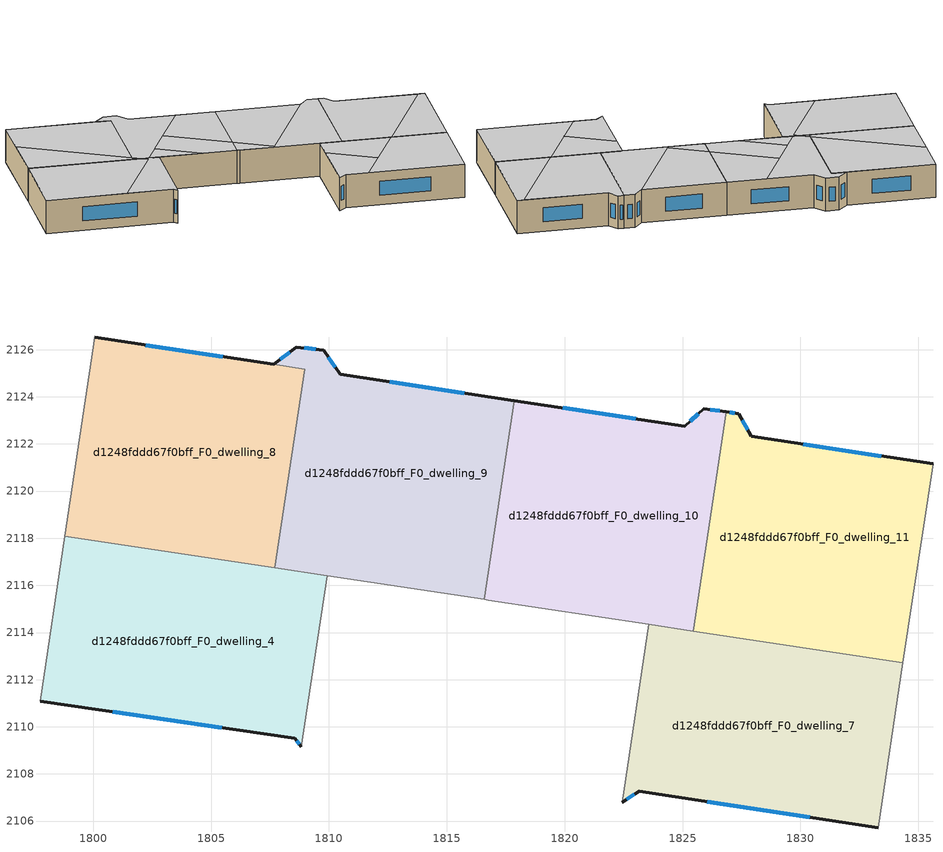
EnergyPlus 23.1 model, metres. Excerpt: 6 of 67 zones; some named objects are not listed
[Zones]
d1248fddd67f0bff_F0_dwelling_10
 floor ground (EU_floor_Construction): 1826.85,2123.36 1825.45,2114.06 1816.58,2115.4 1817.85,2123.84 1825.09,2122.75 1825.91,2123.49 z0
 wall outside (EU_wall_Construction): 1826.85,2123.36 1825.91,2123.49 1825.09,2122.75 1817.85,2123.84 z0:3
 wall to d1248fddd67f0bff_F0_dwelling_11 (EU_wall_Construction): 1825.45,2114.06 1826.85,2123.36 z0:3
 wall to d1248fddd67f0bff_F0_dwelling_9 (EU_wall_Construction): 1817.85,2123.84 1816.58,2115.4 z0:3
 wall to d1248fddd67f0bff_F0_dwelling_6 (EU_wall_Construction): 1816.77,2115.37 1823.58,2114.35 z0:3
 wall to d1248fddd67f0bff_F0_dwelling_7 (EU_wall_Construction): 1823.58,2114.35 1825.45,2114.06 z0:3
 wall to d1248fddd67f0bff_F0_dwelling_5 (EU_wall_Construction): 1816.58,2115.4 1816.77,2115.37 z0:3
 window (EU_Window_Construction): 1823.02,2123.06 1819.92,2123.53 / 1825.67,2123.28 1825.32,2122.96 / 1826.58,2123.4 1826.18,2123.45 z0.86:2.14
 ceiling to d1248fddd67f0bff_F1_dwelling_2 (EU_floor_Construction): 1819.79,2115.12 1825.07,2122.75 1817.85,2123.84 1816.85,2117.15 z3
 ceiling to d1248fddd67f0bff_F1_dwelling_6 (EU_floor_Construction): 1825.45,2114.06 1826.85,2123.36 1825.91,2123.49 1825.09,2122.75 1825.07,2122.75 1819.67,2114.94 z3
 ceiling to d1248fddd67f0bff_F1_dwelling_4 (EU_floor_Construction): 1819.67,2114.94 1819.79,2115.12 1816.85,2117.15 1816.58,2115.4 z3
d1248fddd67f0bff_F0_dwelling_11
 floor ground (EU_floor_Construction): 1835.63,2121.16 1834.35,2112.72 1825.45,2114.06 1826.85,2123.36 1827.38,2123.29 1827.92,2122.32 z0
 wall outside (EU_wall_Construction): 1835.63,2121.16 1827.92,2122.32 1827.38,2123.29 1826.85,2123.36 z0:3
 wall adiabatic (EU_wall_Construction): 1834.35,2112.72 1835.63,2121.16 z0:3
 wall to d1248fddd67f0bff_F0_dwelling_7 (EU_wall_Construction): 1825.45,2114.06 1834.35,2112.72 z0:3
 window (EU_Window_Construction): 1827.23,2123.31 1827,2123.34 / 1827.76,2122.6 1827.53,2123.01 / 1833.43,2121.49 1830.12,2121.99 z0.86:2.14
 ceiling to d1248fddd67f0bff_F1_dwelling_6 (EU_floor_Construction): 1829.62,2113.43 1835.03,2121.25 1827.92,2122.32 1827.38,2123.29 1826.85,2123.36 1825.45,2114.06 z3
 ceiling to d1248fddd67f0bff_F1_dwelling_9 (EU_floor_Construction): 1834.35,2112.72 1835.63,2121.16 1835.03,2121.25 1829.62,2113.43 z3
d1248fddd67f0bff_F0_dwelling_4
 floor ground (EU_floor_Construction): 1809.92,2116.41 1808.83,2109.15 1808.54,2109.51 1797.74,2111.08 1798.8,2118.09 z0
 wall outside (EU_wall_Construction): 1797.74,2111.08 1808.54,2109.51 1808.83,2109.15 z0:3
 wall adiabatic (EU_wall_Construction): 1798.8,2118.09 1797.74,2111.08 z0:3
 wall to d1248fddd67f0bff_F0_dwelling_5 (EU_wall_Construction): 1808.83,2109.15 1809.92,2116.41 z0:3
 wall to d1248fddd67f0bff_F0_dwelling_8 (EU_wall_Construction): 1807.7,2116.74 1798.8,2118.09 z0:3
 wall to d1248fddd67f0bff_F0_dwelling_9 (EU_wall_Construction): 1809.92,2116.41 1807.7,2116.74 z0:3
 window (EU_Window_Construction): 1800.83,2110.63 1805.46,2109.96 / 1808.62,2109.4 1808.74,2109.25 z0.86:2.14
 ceiling to d1248fddd67f0bff_F1_dwelling_1 (EU_floor_Construction): 1804.6,2110.08 1808.92,2116.33 1808.5,2116.62 1798.8,2118.09 1797.74,2111.08 z3
 ceiling to d1248fddd67f0bff_F1_dwelling_3 (EU_floor_Construction): 1808.83,2109.15 1809.92,2116.41 1809.06,2116.54 1804.6,2110.08 1808.54,2109.51 z3
 ceiling to d1248fddd67f0bff_F1_dwelling_0 (EU_floor_Construction): 1808.92,2116.33 1809.06,2116.54 1808.5,2116.62 z3
d1248fddd67f0bff_F0_dwelling_7
 floor ground (EU_floor_Construction): 1834.35,2112.72 1833.3,2105.72 1823.16,2107.27 1822.44,2106.79 1823.58,2114.34 z0
 wall outside (EU_wall_Construction): 1822.44,2106.79 1823.16,2107.27 1833.3,2105.72 z0:3
 wall adiabatic (EU_wall_Construction): 1833.3,2105.72 1834.35,2112.72 z0:3
 wall to d1248fddd67f0bff_F0_dwelling_6 (EU_wall_Construction): 1823.58,2114.34 1822.44,2106.79 z0:3
 window (EU_Window_Construction): 1826.06,2106.83 1830.4,2106.16 / 1822.64,2106.93 1822.95,2107.13 z0.86:2.14
 ceiling to d1248fddd67f0bff_F1_dwelling_9 (EU_floor_Construction): 1833.3,2105.72 1834.35,2112.72 1829.62,2113.43 1825.15,2106.96 z3
 ceiling to d1248fddd67f0bff_F1_dwelling_6 (EU_floor_Construction): 1827.03,2109.68 1829.62,2113.43 1823.58,2114.34 1823.27,2112.29 z3
 ceiling to d1248fddd67f0bff_F1_dwelling_7 (EU_floor_Construction): 1825.15,2106.96 1827.03,2109.68 1823.27,2112.29 1822.44,2106.79 1823.16,2107.27 z3
d1248fddd67f0bff_F0_dwelling_8
 floor ground (EU_floor_Construction): 1808.97,2125.18 1807.7,2116.74 1798.8,2118.09 1800.07,2126.53 z0
 wall outside (EU_wall_Construction): 1807.65,2125.38 1800.07,2126.53 z0:3
 wall to d1248fddd67f0bff_F0_dwelling_9 (EU_wall_Construction): 1807.7,2116.74 1808.97,2125.18 1807.65,2125.38 z0:3
 wall adiabatic (EU_wall_Construction): 1800.07,2126.53 1798.8,2118.09 z0:3
 window (EU_Window_Construction): 1805.48,2125.71 1802.24,2126.2 z0.86:2.14
 ceiling to d1248fddd67f0bff_F1_dwelling_0 (EU_floor_Construction): 1807.76,2117.14 1808.97,2125.18 1800.07,2126.53 1799.52,2122.84 z3
 ceiling to d1248fddd67f0bff_F1_dwelling_1 (EU_floor_Construction): 1807.7,2116.74 1807.76,2117.14 1799.52,2122.84 1798.8,2118.09 z3
d1248fddd67f0bff_F0_dwelling_9
 floor ground (EU_floor_Construction): 1817.85,2123.84 1816.58,2115.4 1807.7,2116.74 1808.97,2125.18 1807.65,2125.38 1808.61,2126.11 1809.78,2125.98 1810.47,2124.96 z0
 wall outside (EU_wall_Construction): 1817.85,2123.84 1810.47,2124.96 1809.78,2125.98 1808.61,2126.11 1807.65,2125.38 z0:3
 wall to d1248fddd67f0bff_F0_dwelling_5 (EU_wall_Construction): 1809.92,2116.41 1816.58,2115.4 z0:3
 window (EU_Window_Construction): 1808.34,2125.9 1807.92,2125.59 / 1809.45,2126.02 1808.95,2126.07 / 1810.27,2125.25 1809.98,2125.69 / 1815.75,2124.16 1812.58,2124.64 z0.86:2.14
 ceiling to d1248fddd67f0bff_F1_dwelling_4 (EU_floor_Construction): 1816.58,2115.4 1816.85,2117.15 1811.87,2120.59 1810.22,2118.21 1813.64,2115.85 z3
 ceiling to d1248fddd67f0bff_F1_dwelling_1 (EU_floor_Construction): 1808.5,2116.62 1807.76,2117.14 1807.7,2116.74 z3
 ceiling to d1248fddd67f0bff_F1_dwelling_2 (EU_floor_Construction): 1816.85,2117.15 1817.85,2123.84 1814.47,2124.35 1811.87,2120.59 z3
 ceiling to d1248fddd67f0bff_F1_dwelling_0 (EU_floor_Construction): 1809.06,2116.54 1814.47,2124.35 1810.47,2124.96 1809.78,2125.98 1808.61,2126.11 1807.65,2125.38 1808.97,2125.18 1807.76,2117.14 1808.5,2116.62 z3
 ceiling to d1248fddd67f0bff_F1_dwelling_3 (EU_floor_Construction): 1813.64,2115.85 1810.22,2118.21 1809.06,2116.54 z3
[Building]
EU S2 Campaign: North Axis=0; Terrain=City; Solar Distribution=FullExterior
[Site:Location]
Helsinki-Vantaa.AP: Latitude=60.317; Longitude=24.963; Time Zone=2; Elevation=54.6
[SizingPeriod:WeatherFileDays]
AnnualSizingPeriod: Begin Month=1; Begin Day of Month=1; End Month=12; End Day of Month=31; Day of Week for Start Day=Monday; Use Weather File Daylight Saving Period=No; Use Weather File Rain and Snow Indicators=No
[MATERIAL]
EU_InternalMass_Material: Roughness=MediumRough; Thickness=0.1; Conductivity=1; Density=1800; Specific Heat=900; Thermal Absorptance=0.9; Solar Absorptance=0.7; Visible Absorptance=0.7
[MATERIAL:NOMASS] Roughness=MediumRough; Thermal Absorptance=0.9; Solar Absorptance=0.7; Visible Absorptance=0.7
Name | Thermal Resistance
EU_wall_NoMass | 1.10183
EU_floor_NoMass | 1.70606
[WINDOWMATERIAL:SIMPLEGLAZINGSYSTEM]
EU_Window_SimpleGlazing: UFactor=3.11035; Solar Heat Gain Coefficient=0.8; Visible Transmittance=0.8
[CONSTRUCTION]
EU_wall_Construction: EU_wall_NoMass
EU_floor_Construction: EU_floor_NoMass
EU_Window_Construction: EU_Window_SimpleGlazing
EU_InternalMass_Construction: EU_InternalMass_Material
[ZONE] Type=1; Multiplier=1; Ceiling Height=autocalculate; Floor Area=autocalculate; Part of Total Floor Area=Yes
Name | Volume
d1248fddd67f0bff_F0_dwelling_10 | 232.916
d1248fddd67f0bff_F0_dwelling_11 | 232.897
d1248fddd67f0bff_F0_dwelling_4 | 238.315
d1248fddd67f0bff_F0_dwelling_7 | 231.683
d1248fddd67f0bff_F0_dwelling_8 | 230.446
d1248fddd67f0bff_F0_dwelling_9 | 235.315
[INTERNALMASS] Construction=EU_InternalMass_Construction
Name | Zone or ZoneList | Surface Area
d1248fddd67f0bff_F0_dwelling_4_EU_InternalMass | d1248fddd67f0bff_F0_dwelling_4 | 79.4381
d1248fddd67f0bff_F0_dwelling_7_EU_InternalMass | d1248fddd67f0bff_F0_dwelling_7 | 77.2281
d1248fddd67f0bff_F0_dwelling_8_EU_InternalMass | d1248fddd67f0bff_F0_dwelling_8 | 76.8287
d1248fddd67f0bff_F0_dwelling_9_EU_InternalMass | d1248fddd67f0bff_F0_dwelling_9 | 78.4416
d1248fddd67f0bff_F0_dwelling_10_EU_InternalMass | d1248fddd67f0bff_F0_dwelling_10 | 77.6391
d1248fddd67f0bff_F0_dwelling_11_EU_InternalMass | d1248fddd67f0bff_F0_dwelling_11 | 77.6324
[OTHEREQUIPMENT] Fuel Type=Electricity; Design Level Calculation Method=Watts/Area; Power per Zone Floor Area=1; Fraction Latent=0; Fraction Radiant=0; Fraction Lost=0; Carbon Dioxide Generation Rate=0; EndUse Subcategory=EU_Step8_InternalGains
Name | Zone or ZoneList or Space or SpaceList | Schedule
EU_Step8_InternalGain_d1248fddd67f0bff_F0_dwelling_4_f000 | d1248fddd67f0bff_F0_dwelling_4 | EU_Step8_GainSchedule_d1248fddd67f0bff_F0_dwelling_4_f000
EU_Step8_InternalGain_d1248fddd67f0bff_F0_dwelling_7_f000 | d1248fddd67f0bff_F0_dwelling_7 | EU_Step8_GainSchedule_d1248fddd67f0bff_F0_dwelling_7_f000
EU_Step8_InternalGain_d1248fddd67f0bff_F0_dwelling_8_f000 | d1248fddd67f0bff_F0_dwelling_8 | EU_Step8_GainSchedule_d1248fddd67f0bff_F0_dwelling_8_f000
EU_Step8_InternalGain_d1248fddd67f0bff_F0_dwelling_9_f000 | d1248fddd67f0bff_F0_dwelling_9 | EU_Step8_GainSchedule_d1248fddd67f0bff_F0_dwelling_9_f000
EU_Step8_InternalGain_d1248fddd67f0bff_F0_dwelling_10_f000 | d1248fddd67f0bff_F0_dwelling_10 | EU_Step8_GainSchedule_d1248fddd67f0bff_F0_dwelling_10_f000
EU_Step8_InternalGain_d1248fddd67f0bff_F0_dwelling_11_f000 | d1248fddd67f0bff_F0_dwelling_11 | EU_Step8_GainSchedule_d1248fddd67f0bff_F0_dwelling_11_f000
[ZONEVENTILATION:DESIGNFLOWRATE] Schedule=EU_AlwaysOn; Design Flow Rate Calculation Method=AirChanges/Hour; Air Changes per Hour=0.756316; Ventilation Type=Natural; Fan Pressure Rise=0; Fan Total Efficiency=1; Constant Term Coefficient=1; Temperature Term Coefficient=0; Velocity Term Coefficient=0; Velocity Squared Term Coefficient=0; Minimum Indoor Temperature=-100; Maximum Indoor Temperature=100; Delta Temperature=-100; Minimum Outdoor Temperature=-100; Maximum Outdoor Temperature=100; Maximum Wind Speed=40
Name | Zone or ZoneList or Space or SpaceList
EU_ConstantAir_d1248fddd67f0bff_F0_dwelling_4 | d1248fddd67f0bff_F0_dwelling_4
EU_ConstantAir_d1248fddd67f0bff_F0_dwelling_7 | d1248fddd67f0bff_F0_dwelling_7
EU_ConstantAir_d1248fddd67f0bff_F0_dwelling_8 | d1248fddd67f0bff_F0_dwelling_8
EU_ConstantAir_d1248fddd67f0bff_F0_dwelling_9 | d1248fddd67f0bff_F0_dwelling_9
EU_ConstantAir_d1248fddd67f0bff_F0_dwelling_10 | d1248fddd67f0bff_F0_dwelling_10
EU_ConstantAir_d1248fddd67f0bff_F0_dwelling_11 | d1248fddd67f0bff_F0_dwelling_11
[HVACTEMPLATE:ZONE:IDEALLOADSAIRSYSTEM] System Availability Schedule=EU_AlwaysOn; Maximum Heating Supply Air Temperature=50; Minimum Cooling Supply Air Temperature=13; Maximum Heating Supply Air Humidity Ratio=0.0156; Minimum Cooling Supply Air Humidity Ratio=0.0077; Heating Limit=NoLimit; Cooling Limit=NoLimit; Heating Availability Schedule=EU_AlwaysOn; Cooling Availability Schedule=EU_CoolingOff; Dehumidification Control Type=ConstantSensibleHeatRatio; Cooling Sensible Heat Ratio=0.7; Dehumidification Setpoint=60; Humidification Control Type=None; Humidification Setpoint=30; Outdoor Air Method=None; Outdoor Air Flow Rate per Person=0.00944; Outdoor Air Flow Rate per Zone Floor Area=0; Outdoor Air Flow Rate per Zone=0; Demand Controlled Ventilation Type=None; Outdoor Air Economizer Type=NoEconomizer; Heat Recovery Type=None; Sensible Heat Recovery Effectiveness=0.7; Latent Heat Recovery Effectiveness=0.65
Name | Template Thermostat
d1248fddd67f0bff_F0_dwelling_4 | EU_HeatOnly_d1248fddd67f0bff_F0_dwelling_4
d1248fddd67f0bff_F0_dwelling_7 | EU_HeatOnly_d1248fddd67f0bff_F0_dwelling_7
d1248fddd67f0bff_F0_dwelling_8 | EU_HeatOnly_d1248fddd67f0bff_F0_dwelling_8
d1248fddd67f0bff_F0_dwelling_9 | EU_HeatOnly_d1248fddd67f0bff_F0_dwelling_9
d1248fddd67f0bff_F0_dwelling_10 | EU_HeatOnly_d1248fddd67f0bff_F0_dwelling_10
d1248fddd67f0bff_F0_dwelling_11 | EU_HeatOnly_d1248fddd67f0bff_F0_dwelling_11
[SIZING:ZONE] Zone Cooling Design Supply Air Temperature Input Method=SupplyAirTemperature; Zone Cooling Design Supply Air Temperature=13; Zone Heating Design Supply Air Temperature Input Method=SupplyAirTemperature; Zone Heating Design Supply Air Temperature=50; Zone Cooling Design Supply Air Humidity Ratio=0.008; Zone Heating Design Supply Air Humidity Ratio=0.008; Cooling Design Air Flow Method=DesignDay; Cooling Design Air Flow Rate=0; Cooling Minimum Air Flow per Zone Floor Area=0.000762; Cooling Minimum Air Flow=0; Cooling Minimum Air Flow Fraction=0.2; Heating Design Air Flow Method=DesignDay; Heating Design Air Flow Rate=0; Heating Maximum Air Flow per Zone Floor Area=0.002032; Heating Maximum Air Flow=0.141576; Heating Maximum Air Flow Fraction=0.3; Account for Dedicated Outdoor Air System=No; Dedicated Outdoor Air System Control Strategy=NeutralSupplyAir; Dedicated Outdoor Air Low Setpoint Temperature for Design=autosize; Dedicated Outdoor Air High Setpoint Temperature for Design=autosize; Zone Load Sizing Method=Sensible Load Only No Latent Load; Zone Latent Cooling Design Supply Air Humidity Ratio Input Method=HumidityRatioDifference; Zone Cooling Design Supply Air Humidity Ratio Difference=0.005; Zone Latent Heating Design Supply Air Humidity Ratio Input Method=HumidityRatioDifference; Zone Humidification Design Supply Air Humidity Ratio Difference=0.005
d1248fddd67f0bff_F0_dwelling_4; d1248fddd67f0bff_F0_dwelling_7; d1248fddd67f0bff_F0_dwelling_8; d1248fddd67f0bff_F0_dwelling_9; d1248fddd67f0bff_F0_dwelling_10; d1248fddd67f0bff_F0_dwelling_11
[SCHEDULE:CONSTANT]
Name | Hourly Value
EU_AlwaysOn | 1
EU_CoolingOff | 0
[SCHEDULE:FILE] Column Number=1; Rows to Skip at Top=0; Number of Hours of Data=8760; Column Separator=Comma; Interpolate to Timestep=No; Minutes per Item=60; Adjust Schedule for Daylight Savings=Yes
Name | File
EU_Step8_GainSchedule_d1248fddd67f0bff_F0_dwelling_4_f000 | ../../schedules/d1248fddd67f0bff/d1248fddd67f0bff_F0_dwelling_4_f000_gain.csv
EU_Step8_GainSchedule_d1248fddd67f0bff_F0_dwelling_7_f000 | ../../schedules/d1248fddd67f0bff/d1248fddd67f0bff_F0_dwelling_7_f000_gain.csv
EU_Step8_GainSchedule_d1248fddd67f0bff_F0_dwelling_8_f000 | ../../schedules/d1248fddd67f0bff/d1248fddd67f0bff_F0_dwelling_8_f000_gain.csv
EU_Step8_GainSchedule_d1248fddd67f0bff_F0_dwelling_9_f000 | ../../schedules/d1248fddd67f0bff/d1248fddd67f0bff_F0_dwelling_9_f000_gain.csv
EU_Step8_GainSchedule_d1248fddd67f0bff_F0_dwelling_10_f000 | ../../schedules/d1248fddd67f0bff/d1248fddd67f0bff_F0_dwelling_10_f000_gain.csv
EU_Step8_GainSchedule_d1248fddd67f0bff_F0_dwelling_11_f000 | ../../schedules/d1248fddd67f0bff/d1248fddd67f0bff_F0_dwelling_11_f000_gain.csv
